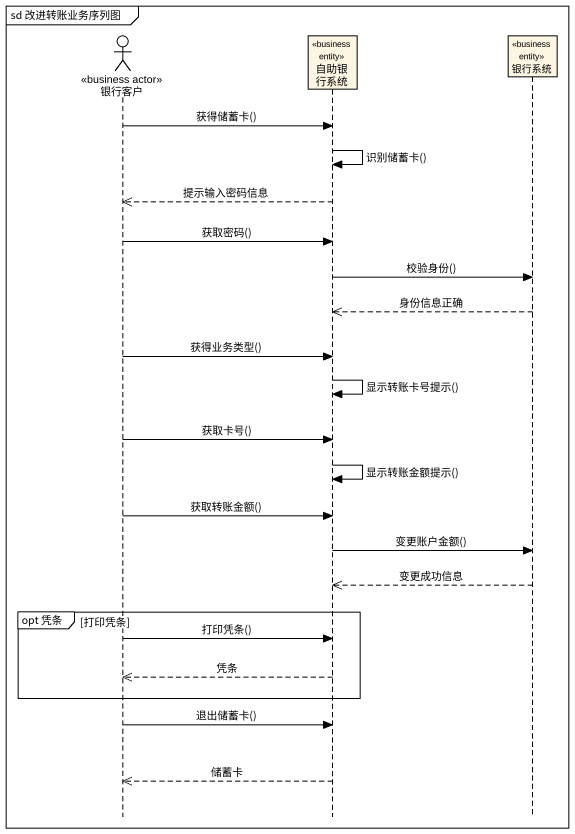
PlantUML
@startuml
mainframe sd 改进转账业务序列图
hide footbox
actor 银行客户 <<business actor>>
participant 自助银行系统 <<business entity>>
participant 银行系统 <<business entity>>

银行客户 -> 自助银行系统 : 获得储蓄卡()
自助银行系统 -> 自助银行系统 : 识别储蓄卡()
自助银行系统 -->> 银行客户 : 提示输入密码信息
银行客户 -> 自助银行系统 : 获取密码()
自助银行系统 -> 银行系统 : 校验身份()
银行系统 -->> 自助银行系统 : 身份信息正确
银行客户 -> 自助银行系统 : 获得业务类型()
自助银行系统 -> 自助银行系统 : 显示转账卡号提示()
银行客户 -> 自助银行系统 : 获取卡号()
自助银行系统 -> 自助银行系统 : 显示转账金额提示()
银行客户 -> 自助银行系统 : 获取转账金额()
自助银行系统 -> 银行系统 : 变更账户金额()
银行系统 -->> 自助银行系统 : 变更成功信息
group opt 凭条 [打印凭条]
  银行客户 -> 自助银行系统 : 打印凭条()
  自助银行系统 -->> 银行客户 : 凭条
end
银行客户 -> 自助银行系统 : 退出储蓄卡()
自助银行系统 -->> 银行客户 : 储蓄卡
@enduml
